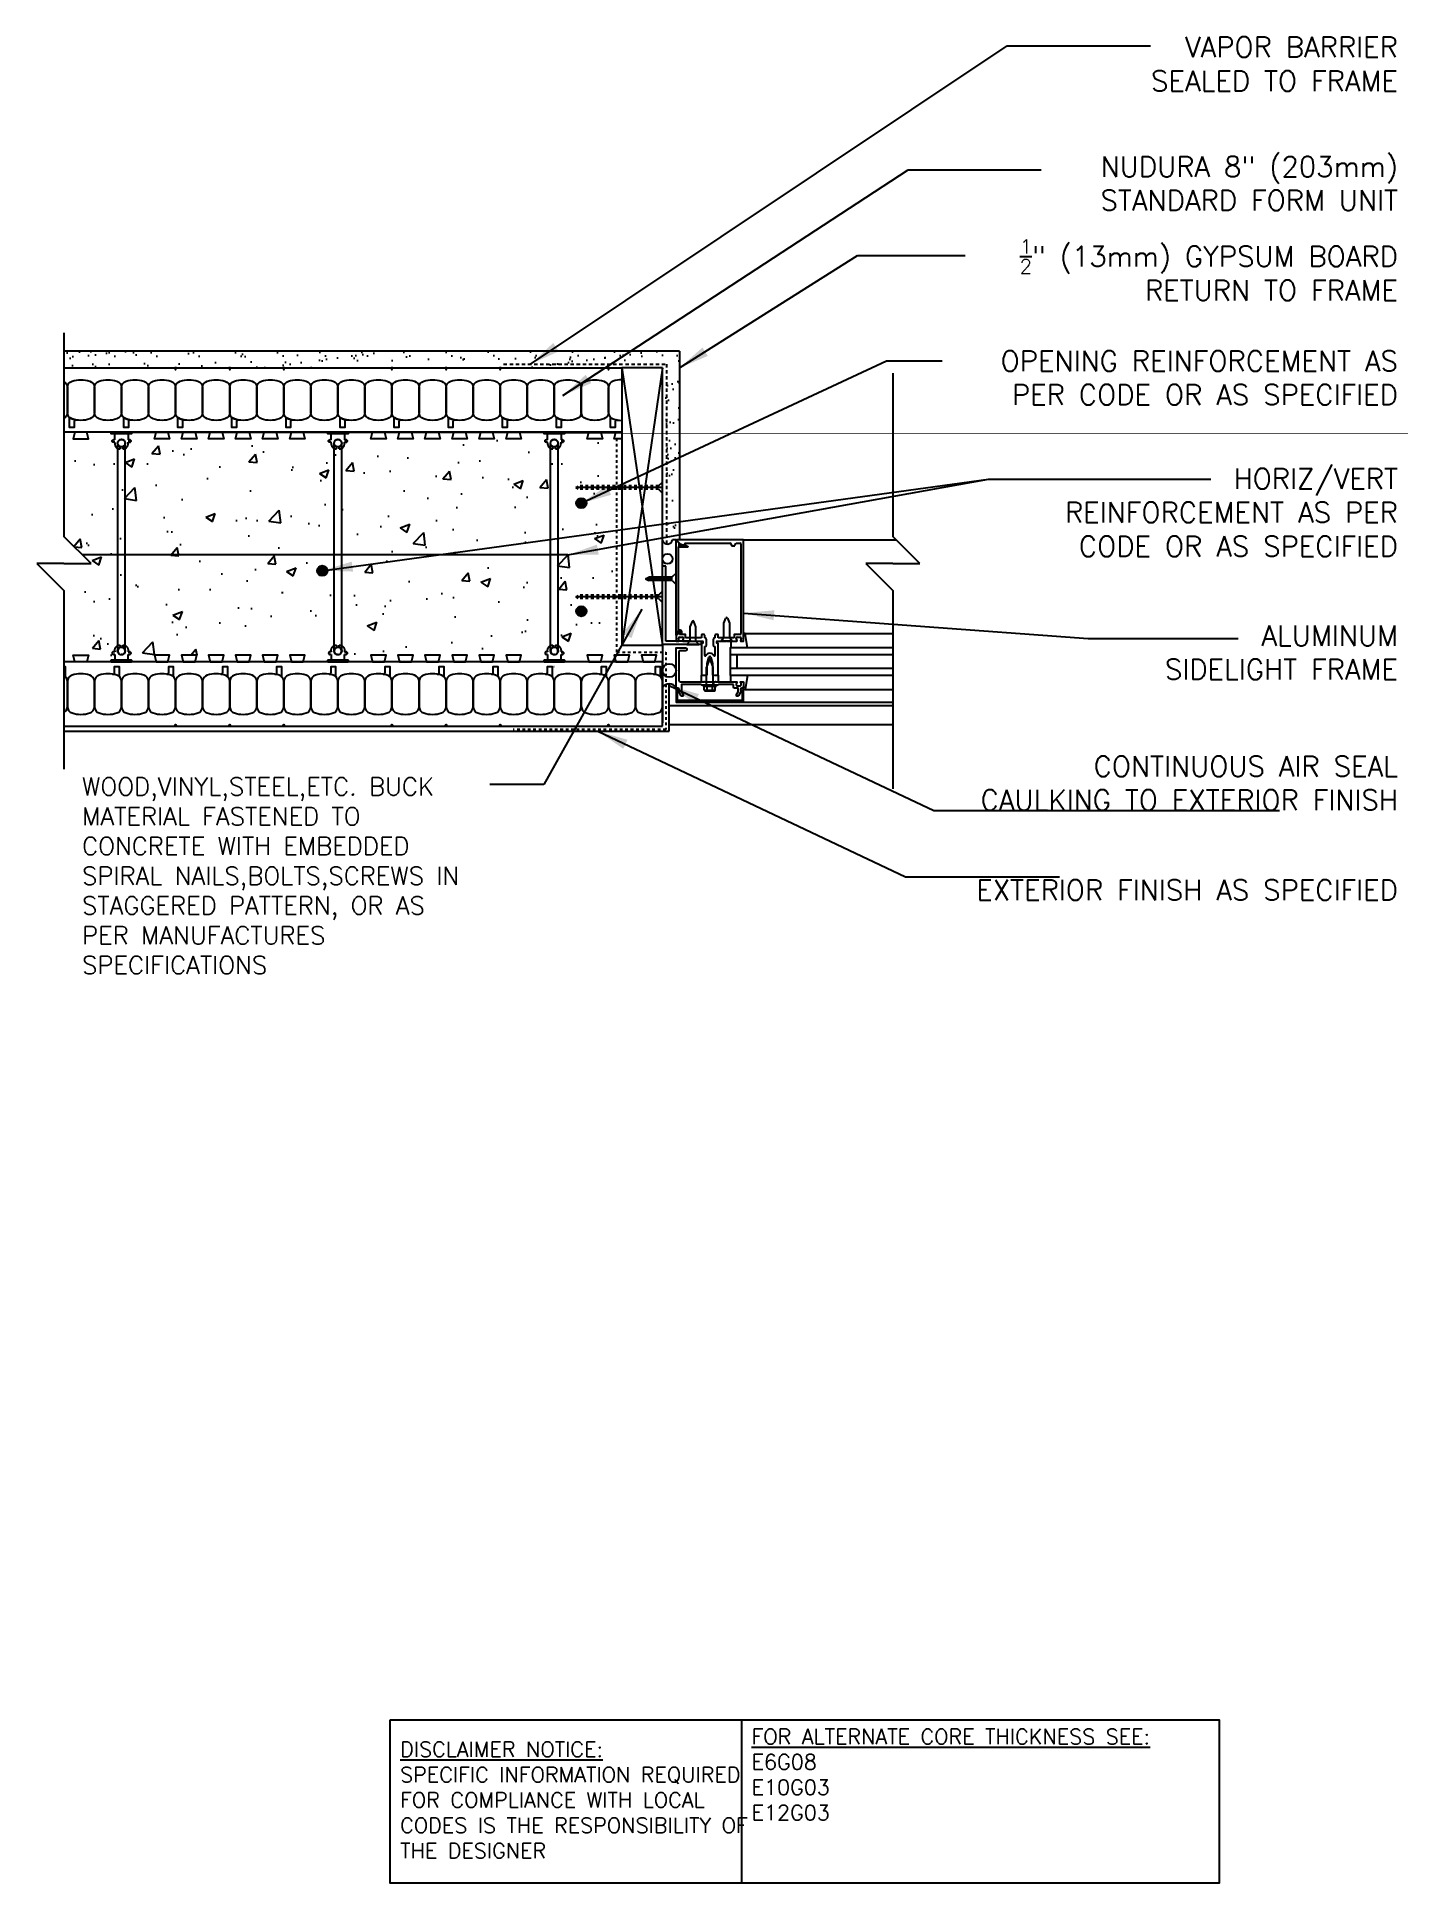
# Model space of a CAD drawing. Header units: inches. Extents: x 85.7 to 136, y 123.5 to 191.8.
import ezdxf

# ---------------------------------------------------------------- set-up
doc = ezdxf.new("R2010")
doc.units = ezdxf.units.IN
doc.header["$LTSCALE"] = 0.5
doc.header["$MEASUREMENT"] = 0
doc.linetypes.add('DASHED2', pattern=[0.375, 0.25, -0.125])
doc.linetypes.add('HIDDEN2', pattern=[0.1875, 0.125, -0.0625])
for name, color, linetype in [('HATCH', 12, 'Continuous'), ('LINE18', 9, 'Continuous'), ('line25', 2, 'Continuous'), ('LINE3', 3, 'Continuous'), ('LINE50', 5, 'Continuous'), ('LINE9', 9, 'Continuous'), ('TEXT', 4, 'Continuous')]:
    doc.layers.add(name, color=color, linetype=linetype)
doc.styles.add('DIM', font='romans.shx', dxfattribs={"width": 0.7})
doc.styles.get("Standard").update_dxf_attribs({"font": 'romans.shx', "height": 0.75})
doc.dimstyles.new('ext_12', dxfattribs={"dimscale": 12, "dimtxt": 0.09375, "dimasz": 0.09375, "dimexe": 0.09375, "dimexo": 0.0625, "dimgap": 0.0625, "dimtad": 1, "dimdec": 1, "dimzin": 3, "dimdsep": 46, "dimlunit": 4, "dimtxsty": 'DIM', "dimcen": 0.09, "dimdle": 0.09375, "dimclrt": 4, "dimadec": 0, "dimazin": 0, "dimtfac": 1, "dimtdec": 1, "dimtmove": 2, "dimatfit": 3, "dimfxl": 0, "dimfrac": 2, "dimtolj": 1, "dimtzin": 0, "dimarcsym": 0})

# ---------------------------------------------------------------- blocks, each defined once
blk = doc.blocks.new('Connector')
blk.add_point((0.271, 0))
at = {"layer": 'LINE9'}
for p, q in [((0, 0.375), (0, -0.375)), ((0.062, -0.375), (0.062, 0.375)), ((0.281, 0.25), (0.062, 0.25))]:
    blk.add_line(p, q, dxfattribs=at)
for points, weights in [([(0.007, 0.375), (0.004, 0.375), (0, 0.375)], [1, 0.972587069138, 0.950305488115]), ([(0.327, 0.343), (0.308, 0.343), (0.281, 0.317), (0.281, 0.297)], [1, 0.85355339, 0.85355339, 1]), ([(0.328, 0.343), (0.327, 0.343), (0.327, 0.343)], [1, 0.70710678, 1]), ([(0.375, 0.297), (0.375, 0.317), (0.348, 0.343), (0.329, 0.343)], [1, 0.85355339, 0.85355339, 1]), ([(0.406, 0.25), (0.546, 0.25), (0.619, 0.131)], [0.958404415409, 0.794674173519, 0.864651571113]), ([(0.619, 0.052), (0.612, 0.049), (0.604, 0.049)], [0.83615024178, 0.892081430621, 1]), ([(0, -0.375), (0.004, -0.375), (0.007, -0.375)], [0.950305488115, 0.972587069138, 1]), ([(0.281, -0.297), (0.281, -0.317), (0.308, -0.343), (0.327, -0.343)], [1, 0.85355339, 0.85355339, 1]), ([(0.327, -0.343), (0.281, -0.343), (0.281, -0.297)], [1, 0.70710678, 1]), ([(0.329, -0.343), (0.348, -0.343), (0.375, -0.317), (0.375, -0.297)], [1, 0.85355339, 0.85355339, 1]), ([(0.375, -0.297), (0.375, -0.343), (0.329, -0.343)], [1, 0.70710678, 1]), ([(0.619, -0.131), (0.546, -0.25), (0.406, -0.25)], [0.864651574428, 0.794674169686, 0.958404415195]), ([(0.604, -0.049), (0.612, -0.049), (0.619, -0.052)], [1, 0.89208144177, 0.836150253337])]:
    blk.add_rational_spline(points, weights, degree=2, dxfattribs=at)
for points, degree in [([(0, 0.375), (0.002, 0.375), (0.005, 0.375), (0.007, 0.375)], 3), ([(0.007, 0.375), (0.021, 0.375), (0.051, 0.375), (0.062, 0.375), (0.062, 0.375)], 3), ([(0.281, 0.25), (0.281, 0.297)], 1), ([(0.327, 0.343), (0.327, 0.343), (0.328, 0.343), (0.328, 0.343)], 3), ([(0.328, 0.343), (0.329, 0.343), (0.329, 0.343), (0.329, 0.343)], 3), ([(0.375, 0.25), (0.375, 0.297)], 1), ([(0.406, 0.25), (0.375, 0.25)], 1), ([(0.406, 0.25), (0.406, 0.25)], 1), ([(0.406, 0.25), (0.406, 0.25)], 1), ([(0.406, 0.25), (0.406, 0.25)], 1), ([(0.406, 0.25), (0.406, 0.25)], 1), ([(0.406, 0.25), (0.406, 0.25)], 1), ([(0.406, 0.25), (0.406, 0.25)], 1), ([(0.406, 0.25), (0.406, 0.25)], 1), ([(0.406, 0.25), (0.406, 0.25)], 1), ([(0.406, 0.25), (0.406, 0.25)], 1), ([(0.406, 0.25), (0.406, 0.25)], 1), ([(0.406, 0.25), (0.406, 0.25)], 1), ([(0.406, 0.25), (0.406, 0.25)], 1), ([(0.406, 0.25), (0.406, 0.25)], 1), ([(0.406, 0.25), (0.406, 0.25)], 1), ([(0.406, 0.25), (0.406, 0.25)], 1), ([(0.406, 0.25), (0.406, 0.25)], 1), ([(0.406, 0.25), (0.406, 0.25)], 1), ([(0.406, 0.25), (0.406, 0.25)], 1), ([(0.406, 0.25), (0.406, 0.25)], 1), ([(0.406, 0.25), (0.406, 0.25)], 1), ([(0.406, 0.25), (0.406, 0.25)], 1), ([(0.406, 0.25), (0.406, 0.25)], 1), ([(0.406, 0.25), (0.406, 0.25)], 1), ([(0.406, 0.25), (0.406, 0.25)], 1), ([(0.604, 0.049), (0.532, 0.049)], 1), ([(0.532, 0.049), (0.532, 0.049)], 1), ([(0.532, 0.049), (0.532, 0.049)], 1), ([(0.532, 0.049), (0.532, 0.049)], 1), ([(0.532, 0.049), (0.532, 0.049)], 1), ([(0.532, 0.049), (0.532, 0.049)], 1), ([(0.532, 0.049), (0.532, 0.049)], 1), ([(0.532, 0.049), (0.532, 0.049)], 1), ([(0.532, 0.049), (0.532, 0.049)], 1), ([(0.532, 0.049), (0.532, 0.049)], 1), ([(0.532, 0.049), (0.532, 0.049)], 1), ([(0.604, 0.049), (0.609, 0.049), (0.614, 0.05), (0.619, 0.052)], 3), ([(0.604, 0.049), (0.604, 0.049)], 1), ([(0.604, 0.049), (0.604, 0.049)], 1), ([(0.604, 0.049), (0.604, 0.049)], 1), ([(0.604, 0.049), (0.604, 0.049)], 1), ([(0.619, 0.131), (0.619, 0.052)], 1), ([(0.619, 0.131), (0.619, 0.131)], 1), ([(0.619, 0.131), (0.619, 0.131)], 1), ([(0.619, 0.131), (0.619, 0.131)], 1), ([(0.619, 0.131), (0.619, 0.131)], 1), ([(0.007, -0.375), (0.005, -0.375), (0.002, -0.375), (0, -0.375)], 3), ([(0.062, -0.375), (0.062, -0.375), (0.051, -0.375), (0.021, -0.375), (0.007, -0.375)], 3), ([(0.062, -0.25), (0.281, -0.25)], 1), ([(0.281, -0.297), (0.281, -0.25)], 1), ([(0.281, -0.25), (0.281, -0.297)], 1), ([(0.328, -0.343), (0.328, -0.343), (0.327, -0.343), (0.327, -0.343)], 3), ([(0.329, -0.343), (0.329, -0.343), (0.329, -0.343), (0.328, -0.343)], 3), ([(0.375, -0.25), (0.375, -0.297)], 1), ([(0.375, -0.297), (0.375, -0.25)], 1), ([(0.406, -0.25), (0.375, -0.25)], 1), ([(0.406, -0.25), (0.406, -0.25)], 1), ([(0.406, -0.25), (0.406, -0.25)], 1), ([(0.406, -0.25), (0.406, -0.25)], 1), ([(0.406, -0.25), (0.406, -0.25)], 1), ([(0.406, -0.25), (0.406, -0.25)], 1), ([(0.406, -0.25), (0.406, -0.25)], 1), ([(0.406, -0.25), (0.406, -0.25)], 1), ([(0.406, -0.25), (0.406, -0.25)], 1), ([(0.406, -0.25), (0.406, -0.25)], 1), ([(0.406, -0.25), (0.406, -0.25)], 1), ([(0.406, -0.25), (0.406, -0.25)], 1), ([(0.532, -0.049), (0.604, -0.049)], 1), ([(0.604, -0.049), (0.58, -0.049), (0.556, -0.049), (0.532, -0.049)], 3), ([(0.532, -0.049), (0.532, -0.049)], 1), ([(0.532, -0.049), (0.532, -0.049)], 1), ([(0.532, -0.049), (0.532, -0.049)], 1), ([(0.532, -0.049), (0.532, -0.049)], 1), ([(0.619, -0.052), (0.614, -0.05), (0.609, -0.049), (0.604, -0.049)], 3), ([(0.604, -0.049), (0.604, -0.049)], 1), ([(0.604, -0.049), (0.604, -0.049)], 1), ([(0.604, -0.049), (0.604, -0.049)], 1), ([(0.604, -0.049), (0.604, -0.049)], 1), ([(0.604, -0.049), (0.604, -0.049)], 1), ([(0.604, -0.049), (0.604, -0.049)], 1), ([(0.604, -0.049), (0.604, -0.049)], 1), ([(0.604, -0.049), (0.604, -0.049)], 1), ([(0.619, -0.052), (0.619, -0.131)], 1), ([(0.619, -0.131), (0.619, -0.131)], 1), ([(0.619, -0.131), (0.619, -0.131)], 1), ([(0.619, -0.131), (0.619, -0.131)], 1), ([(0.619, -0.131), (0.619, -0.131)], 1)]:
    blk.add_open_spline(points, degree=degree, dxfattribs=at)
for points, weights, knots in [([(0.062, 0.375), (0.062, 0.375), (0.046, 0.375), (0.03, 0.375), (0.007, 0.375)], [0.868718858569, 0.861102746415, 1, 0.861102734288, 0.868718859898], [0, 0, 0, 0.5, 0.5, 1, 1, 1]), ([(0.532, 0.049), (0.472, 0.203), (0.333, 0.113), (0.157, 0), (0.333, -0.113), (0.472, -0.203), (0.532, -0.049)], [0.899508922286, 0.599718215298, 1, 0.54226024, 1, 0.599718224335, 0.899508908749], [0, 0, 0, 0.318112, 0.318112, 0.681888, 0.681888, 1, 1, 1]), ([(0.007, -0.375), (0.03, -0.375), (0.046, -0.375), (0.062, -0.375), (0.062, -0.375)], [0.868718859319, 0.861102739573, 1, 0.861102742958, 0.868718858948], [0, 0, 0, 0.5, 0.5, 1, 1, 1])]:
    blk.add_rational_spline(points, weights, degree=2, knots=knots, dxfattribs=at)

msp = doc.modelspace()

# ---------------------------------------------------------------- hatches: boundary and pattern name
at = {"layer": 'HATCH'}
h = msp.add_hatch(dxfattribs=at)
h.set_pattern_fill('AR-SAND', color=256, scale=0.5, style=0)
h.set_pattern_definition([(37.5, (-2889.89175, -380.3032), (-0.03149668, 0.96341188), [0, -0.76, 0, -0.85, 0, -0.8125]), (7.5, (-2889.8918, -380.3032), (0.88488835, 1.41107303), [0, -0.41, 0, -0.685, 0, -0.2625]), (327.5, (-2890.50675, -380.3032), (1.55707093, 0.00282953), [0, -0.25, 0, -0.9, 0, -1.175]), (317.5, (-2890.5068, -380.3032), (1.5030633, 0.4388378), [0, -0.125, 0, -0.59, 0, -0.675])])
h.paths.add_polyline_path([(86.675, 180.153), (86.675, 179.528), (107.3, 179.528), (108.8, 179.528), (108.8, 175.152, 0.777457), (109.175, 175.171), (109.3, 175.171), (109.331, 175.171), (109.425, 175.171), (109.425, 180.153)])
h = msp.add_hatch(dxfattribs=at)
h.set_pattern_fill('AR-SAND', color=256, scale=0.5, style=0)
h.paths.add_polyline_path([(109.425, 178.205), (108.946, 178.205), (108.946, 173.02, 0.416394), (109.175, 173.171), (109.3, 173.171), (109.3, 173.171), (109.3, 173.152, -0.668179), (109.309, 173.156), (109.4, 173.064), (109.4, 172.964), (109.612, 172.964), (109.458, 173.02), (109.324, 173.154, -0.668179), (109.331, 173.171), (109.425, 173.171)])
h = msp.add_hatch(dxfattribs=at)
h.set_pattern_fill('AR-CONC', color=256, scale=0.5, style=0)
h.set_pattern_definition([(50, (1.407, 24.997), (3.5863, -0.31376), [0.375, -4.125]), (355, (1.407, 24.997), (-0.69376, 3.76096), [0.3, -3.3]), (100.4514, (1.706, 24.971), (2.89255, 3.4472), [0.3187, -3.50571]), (46.1842, (1.407, 25.997), (5.3362, -0.8276), [0.5625, -6.1875]), (96.6356, (1.852, 25.928), (4.67331, 4.87059), [0.47805, -5.25856]), (351.1842, (1.407, 25.997), (4.67331, 4.8706), [0.45, -4.95]), (21, (1.907, 25.747), (2.984535, -2.013094), [0.375, -4.125]), (326, (1.907, 25.747), (1.21658, 3.62575), [0.3, -3.3]), (71.4514, (2.1558, 25.5793), (4.20111, 1.61265), [0.3187, -3.50571]), (37.5, (1.4071, 24.997), (0.060799, 1.664469), [0, -3.26, 0, -3.35, 0, -3.3125]), (7.5, (1.407, 24.997), (1.315348, 1.972059), [0, -1.91, 0, -3.185, 0, -1.2625]), (327.5, (0.2921, 24.997), (2.669112, -0.112774), [0, -1.25, 0, -3.9, 0, -5.175]), (317.5, (-0.208, 24.997), (2.91593, 0.500525), [0, -1.625, 0, -2.59, 0, -3.675])])
h.paths.add_polyline_path([(87.019, 172.95), (87.675, 172.293), (87.019, 172.293), (87.019, 168.903), (107.019, 168.903), (107.019, 176.903), (87.019, 176.903)])
at = {"layer": 'LINE3'}
for points in [[(105.988, 174.528, 1), (105.613, 174.528, 1)], [(96.411, 172.028, 1), (96.036, 172.028, 1)], [(105.988, 170.528, 1), (105.613, 170.528, 1)]]:
    msp.add_hatch(color=256, dxfattribs=at).paths.add_polyline_path(points)

# ---------------------------------------------------------------- linework, layer by layer
at = {"layer": 'HATCH'}
for p, q in [((107.3, 179.528), (108.8, 169.278)), ((108.8, 179.528), (107.3, 169.278)), ((108.8, 175.104), (105.594, 175.104)), ((111.8, 173.171), (117.437, 173.171)), ((109.175, 171.731), (108.175, 171.731)), ((108.8, 171.063), (105.594, 171.063)), ((111.861, 169.711), (111.801, 169.711)), ((111.843, 169.711), (117.315, 169.711)), ((111.937, 169.171), (111.861, 169.711)), ((117.315, 168.921), (111.3, 168.921)), ((111.55, 168.921), (111.55, 168.421)), ((111.3, 168.421), (117.315, 168.421)), ((111.937, 168.171), (111.861, 167.631)), ((111.801, 167.631), (111.801, 167.747)), ((111.861, 167.631), (111.801, 167.631)), ((111.843, 167.631), (117.315, 167.631)), ((109.05, 167.045), (117.315, 167.045)), ((111.8, 167.171), (117.315, 167.171)), ((109.05, 166.34), (117.315, 166.34))]:
    msp.add_line(p, q, dxfattribs=at)
at = {"layer": 'HATCH', "color": 4, "linetype": 'DASHED2', "ltscale": 0.5}
for p, q in [((107.117, 169.018), (107.117, 176.903)), ((107.117, 169.018), (108.923, 169.018)), ((108.923, 169.018), (108.923, 166.153)), ((108.923, 166.153), (103.278, 166.153))]:
    msp.add_line(p, q, dxfattribs=at)
at = {"layer": 'HATCH', "color": 6, "linetype": 'DASHED2'}
msp.add_lwpolyline([(102.927, 179.672), (108.946, 179.672), (108.946, 173.02)], dxfattribs=at)
at = {"layer": 'LINE18', "linetype": 'HIDDEN2'}
for p, q in [((105.594, 175.104), (105.713, 175.166)), ((105.594, 175.104), (105.713, 175.041)), ((108.657, 175.166), (105.713, 175.166)), ((108.657, 175.041), (105.713, 175.041)), ((105.594, 171.063), (105.713, 171.126)), ((105.594, 171.063), (105.713, 171.001)), ((108.657, 171.126), (105.713, 171.126)), ((108.657, 171.001), (105.713, 171.001))]:
    msp.add_line(p, q, dxfattribs=at)
at = {"layer": 'LINE18'}
for p, q in [((108.657, 175.166), (108.8, 175.31)), ((108.657, 175.041), (108.8, 174.898)), ((108.657, 171.126), (108.8, 171.27)), ((108.657, 171.001), (108.8, 170.857))]:
    msp.add_line(p, q, dxfattribs=at)
at = {"layer": 'line25'}
for p, q in [((108.8, 179.528), (107.3, 179.528)), ((107.3, 179.528), (107.3, 169.278)), ((108.8, 169.278), (108.8, 179.528)), ((107.3, 177.153), (86.675, 177.153)), ((107.3, 169.278), (108.8, 169.278)), ((108.8, 169.278), (108.8, 166.403)), ((108.8, 168.653), (86.675, 168.653)), ((104.78, 168.484), (104.8, 168.484))]:
    msp.add_line(p, q, dxfattribs=at)
for points in [[(87.081, 177.153), (87.019, 176.903), (87.581, 176.903), (87.519, 177.153)], [(90.519, 177.153), (90.581, 176.903), (90.019, 176.903), (90.081, 177.153)], [(91.519, 177.153), (91.581, 176.903), (91.019, 176.903), (91.081, 177.153)], [(92.519, 177.153), (92.581, 176.903), (92.019, 176.903), (92.081, 177.153)], [(93.519, 177.153), (93.581, 176.903), (93.019, 176.903), (93.081, 177.153)], [(94.519, 177.153), (94.581, 176.903), (94.019, 176.903), (94.081, 177.153)], [(95.519, 177.153), (95.581, 176.903), (95.019, 176.903), (95.081, 177.153)], [(98.519, 177.153), (98.581, 176.903), (98.019, 176.903), (98.081, 177.153)], [(99.519, 177.153), (99.581, 176.903), (99.019, 176.903), (99.081, 177.153)], [(100.519, 177.153), (100.581, 176.903), (100.019, 176.903), (100.081, 177.153)], [(101.519, 177.153), (101.581, 176.903), (101.019, 176.903), (101.081, 177.153)], [(102.519, 177.153), (102.581, 176.903), (102.019, 176.903), (102.081, 177.153)], [(103.519, 177.153), (103.581, 176.903), (103.019, 176.903), (103.081, 177.153)], [(106.519, 177.153), (106.581, 176.903), (106.019, 176.903), (106.081, 177.153)], [(87.081, 168.653), (87.019, 168.903), (87.581, 168.903), (87.519, 168.653)], [(90.519, 168.653), (90.581, 168.903), (90.019, 168.903), (90.081, 168.653)], [(91.519, 168.653), (91.581, 168.903), (91.019, 168.903), (91.081, 168.653)], [(92.519, 168.653), (92.581, 168.903), (92.019, 168.903), (92.081, 168.653)], [(93.519, 168.653), (93.581, 168.903), (93.019, 168.903), (93.081, 168.653)], [(94.519, 168.653), (94.581, 168.903), (94.019, 168.903), (94.081, 168.653)], [(95.519, 168.653), (95.581, 168.903), (95.019, 168.903), (95.081, 168.653)], [(98.519, 168.653), (98.581, 168.903), (98.019, 168.903), (98.081, 168.653)], [(99.519, 168.653), (99.581, 168.903), (99.019, 168.903), (99.081, 168.653)], [(100.519, 168.653), (100.581, 168.903), (100.019, 168.903), (100.081, 168.653)], [(101.519, 168.653), (101.581, 168.903), (101.019, 168.903), (101.081, 168.653)], [(102.519, 168.653), (102.581, 168.903), (102.019, 168.903), (102.081, 168.653)], [(103.519, 168.653), (103.581, 168.903), (103.019, 168.903), (103.081, 168.653)], [(106.519, 168.653), (106.581, 168.903), (106.019, 168.903), (106.081, 168.653)], [(107.519, 168.653), (107.581, 168.903), (107.019, 168.903), (107.081, 168.653)], [(108.519, 168.653), (108.581, 168.903), (108.019, 168.903), (108.081, 168.653)]]:
    msp.add_lwpolyline(points, close=True, dxfattribs=at)
msp.add_lwpolyline([(107.3, 176.903), (107.019, 176.903), (107.081, 177.153), (107.3, 177.153)], dxfattribs=at)
at = {"layer": 'LINE3'}
msp.add_line((105.3, 172.611), (87.358, 172.611), dxfattribs=at)
for centre in [(105.8, 174.528), (96.223, 172.028), (105.8, 170.528)]:
    msp.add_circle(centre, 0.188, dxfattribs=at)
at = {"layer": 'LINE50'}
for p, q in [((86.675, 179.528), (107.3, 179.528)), ((108.8, 166.278), (108.8, 168.653)), ((86.675, 166.278), (108.8, 166.278))]:
    msp.add_line(p, q, dxfattribs=at)
at = {"layer": 'LINE9'}
for p, q in [((86.675, 180.829), (86.675, 173.293)), ((109.425, 180.153), (86.675, 180.153)), ((109.425, 180.153), (109.425, 173.171)), ((117.315, 179.339), (117.315, 173.293)), ((106.8, 177.88), (106.8, 178.801)), ((88.66, 172.525), (88.66, 176.747)), ((88.941, 172.403), (88.941, 176.747)), ((96.66, 169.059), (96.66, 176.747)), ((96.941, 169.059), (96.941, 176.747)), ((104.66, 169.059), (104.66, 176.747)), ((104.941, 169.059), (104.941, 176.747)), ((87.675, 172.293), (86.675, 173.293)), ((108.8, 169.296), (108.8, 173.171)), ((109.3, 173.171), (109.175, 173.171)), ((109.3, 169.651), (109.3, 173.171)), ((109.3, 173.171), (109.319, 173.171)), ((109.3, 173.171), (109.319, 173.171)), ((109.324, 173.154), (109.458, 173.02)), ((111.8, 173.171), (109.331, 173.171)), ((109.458, 173.02), (109.612, 172.964)), ((109.612, 172.964), (109.612, 173.016)), ((109.642, 173.046), (111.295, 173.046)), ((111.355, 172.986), (111.355, 172.951)), ((111.355, 172.951), (111.48, 172.951)), ((111.48, 172.951), (111.48, 172.986)), ((111.54, 173.046), (111.67, 173.046)), ((111.7, 173.016), (111.7, 169.701)), ((111.8, 169.441), (111.8, 173.171)), ((118.315, 172.293), (117.315, 173.293)), ((85.675, 172.293), (86.675, 171.293)), ((86.675, 172.293), (85.675, 172.293)), ((86.675, 172.293), (87.675, 172.293)), ((88.66, 169.059), (88.66, 172.525)), ((88.941, 169.059), (88.941, 172.611)), ((108.925, 172.193), (108.8, 172.193)), ((108.925, 169.421), (108.925, 172.193)), ((117.315, 172.293), (116.315, 172.293)), ((116.315, 172.293), (117.315, 171.293)), ((117.315, 172.293), (118.315, 172.293)), ((108.175, 171.731), (108.294, 171.793)), ((108.175, 171.731), (108.294, 171.668)), ((109.175, 171.793), (108.294, 171.793)), ((109.175, 171.668), (108.294, 171.668)), ((109.175, 171.812), (109.3, 171.937)), ((109.175, 171.65), (109.3, 171.525)), ((86.675, 171.293), (86.675, 164.684)), ((117.315, 171.293), (117.315, 163.958)), ((111.067, 170.084), (111.148, 170.278)), ((111.067, 169.553), (111.067, 170.084)), ((111.203, 170.278), (111.283, 170.084)), ((111.283, 170.084), (111.283, 169.553)), ((109.863, 169.421), (108.925, 169.421)), ((109.3, 169.651), (109.3, 169.441)), ((109.37, 169.671), (109.32, 169.671)), ((109.32, 169.421), (109.402, 169.421)), ((109.37, 169.752), (109.37, 169.671)), ((109.386, 169.511), (109.386, 169.521)), ((109.43, 169.671), (109.43, 169.752)), ((109.635, 169.671), (109.43, 169.671)), ((109.436, 169.571), (109.524, 169.571)), ((109.558, 169.421), (109.94, 169.421)), ((109.574, 169.521), (109.574, 169.511)), ((109.655, 169.546), (109.655, 169.651)), ((110.237, 169.546), (109.655, 169.546)), ((109.94, 169.421), (110.287, 169.421)), ((110.237, 169.641), (110.237, 169.546)), ((110.237, 169.296), (110.237, 169.421)), ((110.332, 169.671), (110.267, 169.671)), ((110.297, 169.411), (110.297, 169.355)), ((110.362, 169.546), (110.362, 169.641)), ((110.422, 169.28), (110.422, 169.486)), ((110.678, 169.486), (110.678, 169.28)), ((110.738, 169.641), (110.738, 169.546)), ((110.833, 169.671), (110.768, 169.671)), ((110.803, 169.355), (110.803, 169.411)), ((110.813, 169.421), (111.16, 169.421)), ((110.863, 169.546), (110.863, 169.641)), ((111.445, 169.546), (110.863, 169.546)), ((110.956, 169.421), (111.067, 169.553)), ((111.394, 169.421), (110.956, 169.421)), ((111.16, 169.421), (111.175, 169.436)), ((111.175, 169.436), (111.19, 169.421)), ((111.19, 169.421), (111.542, 169.421)), ((111.283, 169.553), (111.394, 169.421)), ((111.321, 169.421), (111.321, 169.171)), ((111.445, 169.651), (111.445, 169.546)), ((111.67, 169.671), (111.465, 169.671)), ((111.526, 169.511), (111.526, 169.521)), ((111.576, 169.571), (111.664, 169.571)), ((111.698, 169.421), (111.78, 169.421)), ((111.714, 169.521), (111.714, 169.511)), ((111.801, 169.711), (111.801, 169.595)), ((110.237, 169.296), (108.8, 169.296)), ((110.237, 169.335), (110.237, 168.171)), ((110.287, 169.345), (110.247, 169.345)), ((110.362, 168.893), (110.362, 169.22)), ((110.55, 168.796), (110.425, 168.461)), ((110.45, 168.601), (110.509, 168.819)), ((110.676, 168.461), (110.55, 168.796)), ((110.592, 168.819), (110.65, 168.601)), ((110.738, 169.22), (110.738, 168.893)), ((110.853, 169.345), (110.813, 169.345)), ((110.863, 168.171), (110.863, 169.335)), ((110.237, 168.171), (110.277, 168.171)), ((110.237, 168.171), (110.3, 168.171)), ((110.237, 167.921), (110.237, 168.171)), ((110.277, 168.171), (110.292, 168.156)), ((110.292, 168.156), (110.307, 168.171)), ((110.307, 168.171), (110.38, 168.171)), ((110.38, 168.171), (110.395, 168.156)), ((110.395, 168.156), (110.41, 168.171)), ((110.41, 168.171), (110.45, 168.171)), ((110.425, 167.796), (110.425, 168.461)), ((110.45, 168.171), (110.45, 168.601)), ((110.65, 168.601), (110.65, 168.171)), ((110.65, 168.171), (110.69, 168.171)), ((110.676, 167.796), (110.676, 168.461)), ((110.69, 168.171), (110.705, 168.156)), ((110.705, 168.156), (110.72, 168.171)), ((110.72, 168.171), (110.793, 168.171)), ((110.793, 168.171), (110.808, 168.156)), ((110.801, 168.171), (110.863, 168.171)), ((110.808, 168.156), (110.823, 168.171)), ((110.823, 168.171), (110.863, 168.171)), ((110.863, 168.171), (110.863, 167.921)), ((111.321, 167.921), (111.321, 168.171)), ((109.05, 166.09), (109.05, 167.84)), ((110.237, 167.921), (110.3, 167.921)), ((110.3, 167.796), (110.8, 167.796)), ((110.3, 167.756), (110.3, 167.796)), ((110.3, 167.756), (110.8, 167.756)), ((110.347, 167.616), (110.347, 167.756)), ((110.364, 167.613), (110.737, 167.613)), ((110.364, 167.594), (110.364, 167.613)), ((110.398, 167.582), (110.703, 167.582)), ((110.417, 167.921), (110.417, 167.796)), ((110.449, 167.616), (110.449, 167.756)), ((110.652, 167.616), (110.652, 167.756)), ((110.683, 167.921), (110.683, 167.796)), ((110.737, 167.594), (110.737, 167.613)), ((110.753, 167.616), (110.753, 167.756)), ((110.8, 167.756), (110.8, 167.796)), ((110.801, 167.921), (110.863, 167.921)), ((86.675, 166.09), (109.05, 166.09))]:
    msp.add_line(p, q, dxfattribs=at)
for points in [[(86.675, 179.017, -0.267949), (86.8, 178.801), (86.8, 177.88, -0.267949), (86.675, 177.663)], [(86.675, 168.484), (86.717, 168.484), (86.717, 168.138, 0.189002), (86.734, 168.096, 0.075141), (86.675, 168.142, 0.075141)], [(86.675, 166.788, 0.267949), (86.8, 167.005), (86.8, 167.926, 0.267949), (86.675, 168.142)]]:
    msp.add_lwpolyline(points, format="xyb", dxfattribs=at)
for points in [[(87.627, 177.642, -0.157671), (86.973, 177.642, -0.325305), (86.8, 177.88), (86.8, 178.801, -0.325305), (86.973, 179.039, -0.157671), (87.627, 179.039, -0.325305), (87.8, 178.801), (87.8, 177.88, -0.325305)], [(88.627, 177.642, -0.157671), (87.973, 177.642, -0.325305), (87.8, 177.88), (87.8, 178.801, -0.325305), (87.973, 179.039, -0.157671), (88.627, 179.039, -0.325305), (88.8, 178.801), (88.8, 177.88, -0.325305)], [(89.627, 177.642, -0.157671), (88.973, 177.642, -0.325305), (88.8, 177.88), (88.8, 178.801, -0.325305), (88.973, 179.039, -0.157671), (89.627, 179.039, -0.325305), (89.8, 178.801), (89.8, 177.88, -0.325305)], [(90.627, 177.642, -0.157671), (89.973, 177.642, -0.325305), (89.8, 177.88), (89.8, 178.801, -0.325305), (89.973, 179.039, -0.157671), (90.627, 179.039, -0.325305), (90.8, 178.801), (90.8, 177.88, -0.325305)], [(91.627, 177.642, -0.157671), (90.973, 177.642, -0.325305), (90.8, 177.88), (90.8, 178.801, -0.325305), (90.973, 179.039, -0.157671), (91.627, 179.039, -0.325305), (91.8, 178.801), (91.8, 177.88, -0.325305)], [(92.627, 177.642, -0.157671), (91.973, 177.642, -0.325305), (91.8, 177.88), (91.8, 178.801, -0.325305), (91.973, 179.039, -0.157671), (92.627, 179.039, -0.325305), (92.8, 178.801), (92.8, 177.88, -0.325305)], [(93.627, 177.642, -0.157671), (92.973, 177.642, -0.325305), (92.8, 177.88), (92.8, 178.801, -0.325305), (92.973, 179.039, -0.157671), (93.627, 179.039, -0.325305), (93.8, 178.801), (93.8, 177.88, -0.325305)], [(94.627, 177.642, -0.157671), (93.973, 177.642, -0.325305), (93.8, 177.88), (93.8, 178.801, -0.325305), (93.973, 179.039, -0.157671), (94.627, 179.039, -0.325305), (94.8, 178.801), (94.8, 177.88, -0.325305)], [(95.627, 177.642, -0.157671), (94.973, 177.642, -0.325305), (94.8, 177.88), (94.8, 178.801, -0.325305), (94.973, 179.039, -0.157671), (95.627, 179.039, -0.325305), (95.8, 178.801), (95.8, 177.88, -0.325305)], [(96.627, 177.642, -0.157671), (95.973, 177.642, -0.325305), (95.8, 177.88), (95.8, 178.801, -0.325305), (95.973, 179.039, -0.157671), (96.627, 179.039, -0.325305), (96.8, 178.801), (96.8, 177.88, -0.325305)], [(97.627, 177.642, -0.157671), (96.973, 177.642, -0.325305), (96.8, 177.88), (96.8, 178.801, -0.325305), (96.973, 179.039, -0.157671), (97.627, 179.039, -0.325305), (97.8, 178.801), (97.8, 177.88, -0.325305)], [(98.627, 177.642, -0.157671), (97.973, 177.642, -0.325305), (97.8, 177.88), (97.8, 178.801, -0.325305), (97.973, 179.039, -0.157671), (98.627, 179.039, -0.325305), (98.8, 178.801), (98.8, 177.88, -0.325305)], [(99.627, 177.642, -0.157671), (98.973, 177.642, -0.325305), (98.8, 177.88), (98.8, 178.801, -0.325305), (98.973, 179.039, -0.157671), (99.627, 179.039, -0.325305), (99.8, 178.801), (99.8, 177.88, -0.325305)], [(100.627, 177.642, -0.157671), (99.973, 177.642, -0.325305), (99.8, 177.88), (99.8, 178.801, -0.325305), (99.973, 179.039, -0.157671), (100.627, 179.039, -0.325305), (100.8, 178.801), (100.8, 177.88, -0.325305)], [(101.627, 177.642, -0.157671), (100.973, 177.642, -0.325305), (100.8, 177.88), (100.8, 178.801, -0.325305), (100.973, 179.039, -0.157671), (101.627, 179.039, -0.325305), (101.8, 178.801), (101.8, 177.88, -0.325305)], [(102.627, 177.642, -0.157671), (101.973, 177.642, -0.325305), (101.8, 177.88), (101.8, 178.801, -0.325305), (101.973, 179.039, -0.157671), (102.627, 179.039, -0.325305), (102.8, 178.801), (102.8, 177.88, -0.325305)], [(103.627, 177.642, -0.157671), (102.973, 177.642, -0.325305), (102.8, 177.88), (102.8, 178.801, -0.325305), (102.973, 179.039, -0.157671), (103.627, 179.039, -0.325305), (103.8, 178.801), (103.8, 177.88, -0.325305)], [(104.627, 177.642, -0.157671), (103.973, 177.642, -0.325305), (103.8, 177.88), (103.8, 178.801, -0.325305), (103.973, 179.039, -0.157671), (104.627, 179.039, -0.325305), (104.8, 178.801), (104.8, 177.88, -0.325305)], [(105.627, 177.642, -0.157671), (104.973, 177.642, -0.325305), (104.8, 177.88), (104.8, 178.801, -0.325305), (104.973, 179.039, -0.157671), (105.627, 179.039, -0.325305), (105.8, 178.801), (105.8, 177.88, -0.325305)], [(106.627, 177.642, -0.157671), (105.973, 177.642, -0.325305), (105.8, 177.88), (105.8, 178.801, -0.325305), (105.973, 179.039, -0.157671), (106.627, 179.039, -0.325305), (106.8, 178.801), (106.8, 177.88, -0.325305)], [(86.973, 177.642, 0.037267), (87.127, 177.605, 0.463036), (87.054, 177.543), (87.054, 177.321), (86.884, 177.321), (86.884, 177.667, 0.189002), (86.867, 177.71, 0.128407)], [(88.973, 177.642, 0.037267), (89.127, 177.605, 0.463036), (89.054, 177.543), (89.054, 177.321), (88.884, 177.321), (88.884, 177.667, 0.189002), (88.867, 177.71, 0.128407)], [(90.973, 177.642, 0.037267), (91.127, 177.605, 0.463036), (91.054, 177.543), (91.054, 177.321), (90.884, 177.321), (90.884, 177.667, 0.189002), (90.867, 177.71, 0.128407)], [(92.973, 177.642, 0.037267), (93.127, 177.605, 0.463036), (93.054, 177.543), (93.054, 177.321), (92.884, 177.321), (92.884, 177.667, 0.189002), (92.867, 177.71, 0.128407)], [(94.973, 177.642, 0.037267), (95.127, 177.605, 0.463036), (95.054, 177.543), (95.054, 177.321), (94.884, 177.321), (94.884, 177.667, 0.189002), (94.867, 177.71, 0.128407)], [(96.973, 177.642, 0.037267), (97.127, 177.605, 0.463036), (97.054, 177.543), (97.054, 177.321), (96.884, 177.321), (96.884, 177.667, 0.189002), (96.867, 177.71, 0.128407)], [(98.973, 177.642, 0.037267), (99.127, 177.605, 0.463036), (99.054, 177.543), (99.054, 177.321), (98.884, 177.321), (98.884, 177.667, 0.189002), (98.867, 177.71, 0.128407)], [(100.973, 177.642, 0.037267), (101.127, 177.605, 0.463036), (101.054, 177.543), (101.054, 177.321), (100.884, 177.321), (100.884, 177.667, 0.189002), (100.867, 177.71, 0.128407)], [(102.973, 177.642, 0.037267), (103.127, 177.605, 0.463036), (103.054, 177.543), (103.054, 177.321), (102.884, 177.321), (102.884, 177.667, 0.189002), (102.867, 177.71, 0.128407)], [(104.973, 177.642, 0.037267), (105.127, 177.605, 0.463036), (105.054, 177.543), (105.054, 177.321), (104.884, 177.321), (104.884, 177.667, 0.189002), (104.867, 177.71, 0.128407)], [(106.973, 177.642, 0.037267), (107.127, 177.605, 0.463036), (107.054, 177.543), (107.054, 177.321), (106.884, 177.321), (106.884, 177.667, 0.189002), (106.867, 177.71, 0.128407)], [(109.36, 169.697, -0.414214), (109.34, 169.677), (109.3, 169.677), (109.3, 173.152, -0.668179), (109.309, 173.156), (109.4, 173.064), (109.4, 172.964), (109.612, 172.964), (109.612, 172.996), (109.727, 172.93, -0.767327), (109.719, 172.902), (109.38, 172.902), (109.38, 169.847), (109.44, 169.847, -0.414214), (109.5, 169.787), (109.5, 169.707, -1), (109.44, 169.707), (109.44, 169.782), (109.36, 169.782)], [(109.817, 169.428), (109.706, 169.296), (110.144, 169.296), (110.033, 169.428), (110.033, 169.959), (109.953, 170.153, 0.668179), (109.898, 170.153), (109.817, 169.959)], [(111.426, 167.821), (110.875, 167.821), (110.85, 167.796), (110.565, 167.796), (110.55, 167.811), (110.535, 167.796), (110.25, 167.796), (110.225, 167.821), (109.5, 167.821), (109.5, 167.55), (109.561, 167.445, -1), (109.492, 167.405), (109.386, 167.588, 0.84909), (109.37, 167.685), (109.33, 167.685, -0.414214), (109.3, 167.715), (109.3, 169.171), (109.67, 169.171, -0.414214), (109.7, 169.141), (109.7, 169.101, -0.414214), (109.67, 169.071), (109.46, 169.071, 0.414214), (109.4, 169.011), (109.4, 167.981, 0.414214), (109.46, 167.921), (110.325, 167.921), (110.34, 167.936), (110.355, 167.921), (110.745, 167.921), (110.76, 167.936), (110.775, 167.921), (111.542, 167.921, -0.669376), (111.553, 167.895, 0.199773), (111.526, 167.832), (111.526, 167.821, 0.414214), (111.576, 167.771), (111.664, 167.771, 0.414214), (111.714, 167.821), (111.714, 167.832, 0.199773), (111.688, 167.895, -0.669376), (111.698, 167.921), (111.78, 167.921, -0.414214), (111.8, 167.901), (111.8, 167.715, -0.414214), (111.77, 167.685), (111.73, 167.685, 0.84909), (111.714, 167.588), (111.609, 167.405, -1), (111.54, 167.445), (111.6, 167.55), (111.6, 167.685), (111.486, 167.685, -0.414214), (111.426, 167.745)], [(87.627, 168.164, 0.157671), (86.973, 168.164, 0.325305), (86.8, 167.926), (86.8, 167.005, 0.325305), (86.973, 166.767, 0.157671), (87.627, 166.767, 0.325305), (87.8, 167.005), (87.8, 167.926, 0.325305)], [(88.627, 168.164, 0.157671), (87.973, 168.164, 0.325305), (87.8, 167.926), (87.8, 167.005, 0.325305), (87.973, 166.767, 0.157671), (88.627, 166.767, 0.325305), (88.8, 167.005), (88.8, 167.926, 0.325305)], [(88.627, 168.164, 0.037267), (88.474, 168.201, 0.463036), (88.546, 168.263), (88.546, 168.484), (88.717, 168.484), (88.717, 168.138, 0.189002), (88.734, 168.096, 0.128407)], [(89.627, 168.164, 0.157671), (88.973, 168.164, 0.325305), (88.8, 167.926), (88.8, 167.005, 0.325305), (88.973, 166.767, 0.157671), (89.627, 166.767, 0.325305), (89.8, 167.005), (89.8, 167.926, 0.325305)], [(90.627, 168.164, 0.157671), (89.973, 168.164, 0.325305), (89.8, 167.926), (89.8, 167.005, 0.325305), (89.973, 166.767, 0.157671), (90.627, 166.767, 0.325305), (90.8, 167.005), (90.8, 167.926, 0.325305)], [(90.627, 168.164, 0.037267), (90.474, 168.201, 0.463036), (90.546, 168.263), (90.546, 168.484), (90.717, 168.484), (90.717, 168.138, 0.189002), (90.734, 168.096, 0.128407)], [(91.627, 168.164, 0.157671), (90.973, 168.164, 0.325305), (90.8, 167.926), (90.8, 167.005, 0.325305), (90.973, 166.767, 0.157671), (91.627, 166.767, 0.325305), (91.8, 167.005), (91.8, 167.926, 0.325305)], [(92.627, 168.164, 0.157671), (91.973, 168.164, 0.325305), (91.8, 167.926), (91.8, 167.005, 0.325305), (91.973, 166.767, 0.157671), (92.627, 166.767, 0.325305), (92.8, 167.005), (92.8, 167.926, 0.325305)], [(92.627, 168.164, 0.037267), (92.474, 168.201, 0.463036), (92.546, 168.263), (92.546, 168.484), (92.717, 168.484), (92.717, 168.138, 0.189002), (92.734, 168.096, 0.128407)], [(93.627, 168.164, 0.157671), (92.973, 168.164, 0.325305), (92.8, 167.926), (92.8, 167.005, 0.325305), (92.973, 166.767, 0.157671), (93.627, 166.767, 0.325305), (93.8, 167.005), (93.8, 167.926, 0.325305)], [(94.627, 168.164, 0.157671), (93.973, 168.164, 0.325305), (93.8, 167.926), (93.8, 167.005, 0.325305), (93.973, 166.767, 0.157671), (94.627, 166.767, 0.325305), (94.8, 167.005), (94.8, 167.926, 0.325305)], [(94.627, 168.164, 0.037267), (94.474, 168.201, 0.463036), (94.546, 168.263), (94.546, 168.484), (94.717, 168.484), (94.717, 168.138, 0.189002), (94.734, 168.096, 0.128407)], [(95.627, 168.164, 0.157671), (94.973, 168.164, 0.325305), (94.8, 167.926), (94.8, 167.005, 0.325305), (94.973, 166.767, 0.157671), (95.627, 166.767, 0.325305), (95.8, 167.005), (95.8, 167.926, 0.325305)], [(96.627, 168.164, 0.157671), (95.973, 168.164, 0.325305), (95.8, 167.926), (95.8, 167.005, 0.325305), (95.973, 166.767, 0.157671), (96.627, 166.767, 0.325305), (96.8, 167.005), (96.8, 167.926, 0.325305)], [(96.627, 168.164, 0.037267), (96.474, 168.201, 0.463036), (96.546, 168.263), (96.546, 168.484), (96.717, 168.484), (96.717, 168.138, 0.189002), (96.734, 168.096, 0.128407)], [(97.627, 168.164, 0.157671), (96.973, 168.164, 0.325305), (96.8, 167.926), (96.8, 167.005, 0.325305), (96.973, 166.767, 0.157671), (97.627, 166.767, 0.325305), (97.8, 167.005), (97.8, 167.926, 0.325305)], [(98.627, 168.164, 0.157671), (97.973, 168.164, 0.325305), (97.8, 167.926), (97.8, 167.005, 0.325305), (97.973, 166.767, 0.157671), (98.627, 166.767, 0.325305), (98.8, 167.005), (98.8, 167.926, 0.325305)], [(98.627, 168.164, 0.037267), (98.474, 168.201, 0.463036), (98.546, 168.263), (98.546, 168.484), (98.717, 168.484), (98.717, 168.138, 0.189002), (98.734, 168.096, 0.128407)], [(99.627, 168.164, 0.157671), (98.973, 168.164, 0.325305), (98.8, 167.926), (98.8, 167.005, 0.325305), (98.973, 166.767, 0.157671), (99.627, 166.767, 0.325305), (99.8, 167.005), (99.8, 167.926, 0.325305)], [(100.627, 168.164, 0.157671), (99.973, 168.164, 0.325305), (99.8, 167.926), (99.8, 167.005, 0.325305), (99.973, 166.767, 0.157671), (100.627, 166.767, 0.325305), (100.8, 167.005), (100.8, 167.926, 0.325305)], [(100.627, 168.164, 0.037267), (100.474, 168.201, 0.463036), (100.546, 168.263), (100.546, 168.484), (100.717, 168.484), (100.717, 168.138, 0.189002), (100.734, 168.096, 0.128407)], [(101.627, 168.164, 0.157671), (100.973, 168.164, 0.325305), (100.8, 167.926), (100.8, 167.005, 0.325305), (100.973, 166.767, 0.157671), (101.627, 166.767, 0.325305), (101.8, 167.005), (101.8, 167.926, 0.325305)], [(102.627, 168.164, 0.157671), (101.973, 168.164, 0.325305), (101.8, 167.926), (101.8, 167.005, 0.325305), (101.973, 166.767, 0.157671), (102.627, 166.767, 0.325305), (102.8, 167.005), (102.8, 167.926, 0.325305)], [(102.627, 168.164, 0.037267), (102.474, 168.201, 0.463036), (102.546, 168.263), (102.546, 168.484), (102.717, 168.484), (102.717, 168.138, 0.189002), (102.734, 168.096, 0.128407)], [(103.627, 168.164, 0.157671), (102.973, 168.164, 0.325305), (102.8, 167.926), (102.8, 167.005, 0.325305), (102.973, 166.767, 0.157671), (103.627, 166.767, 0.325305), (103.8, 167.005), (103.8, 167.926, 0.325305)], [(104.627, 168.164, 0.157671), (103.973, 168.164, 0.325305), (103.8, 167.926), (103.8, 167.005, 0.325305), (103.973, 166.767, 0.157671), (104.627, 166.767, 0.325305), (104.8, 167.005), (104.8, 167.926, 0.325305)], [(104.627, 168.164, 0.037267), (104.474, 168.201, 0.463036), (104.546, 168.263), (104.546, 168.484), (104.717, 168.484), (104.717, 168.138, 0.189002), (104.734, 168.096, 0.128407)], [(105.627, 168.164, 0.157671), (104.973, 168.164, 0.325305), (104.8, 167.926), (104.8, 167.005, 0.325305), (104.973, 166.767, 0.157671), (105.627, 166.767, 0.325305), (105.8, 167.005), (105.8, 167.926, 0.325305)], [(106.627, 168.164, 0.157671), (105.973, 168.164, 0.325305), (105.8, 167.926), (105.8, 167.005, 0.325305), (105.973, 166.767, 0.157671), (106.627, 166.767, 0.325305), (106.8, 167.005), (106.8, 167.926, 0.325305)], [(106.627, 168.164, 0.037267), (106.474, 168.201, 0.463036), (106.546, 168.263), (106.546, 168.484), (106.717, 168.484), (106.717, 168.138, 0.189002), (106.734, 168.096, 0.128407)], [(107.627, 168.164, 0.157671), (106.973, 168.164, 0.325305), (106.8, 167.926), (106.8, 167.005, 0.325305), (106.973, 166.767, 0.157671), (107.627, 166.767, 0.325305), (107.8, 167.005), (107.8, 167.926, 0.325305)], [(108.627, 168.164, 0.157671), (107.973, 168.164, 0.325305), (107.8, 167.926), (107.8, 167.005, 0.325305), (107.973, 166.767, 0.157671), (108.627, 166.767, 0.325305), (108.8, 167.005), (108.8, 167.926, 0.325305)], [(108.627, 168.164, 0.037267), (108.474, 168.201, 0.463036), (108.546, 168.263), (108.546, 168.484), (108.717, 168.484), (108.717, 168.138, 0.189002), (108.734, 168.096, 0.128407)], [(109.35, 167.231), (109.35, 167.595), (109.38, 167.595, 1), (109.38, 167.675), (109.36, 167.675, 0.414214), (109.3, 167.615), (109.3, 167.171), (111.8, 167.171), (111.8, 167.615, 0.414214), (111.74, 167.675), (111.72, 167.675, 1), (111.72, 167.595), (111.75, 167.595), (111.75, 167.231)]]:
    msp.add_lwpolyline(points, format="xyb", close=True, dxfattribs=at)
for points in [[(90.769, 179.528), (90.8, 179.463), (90.832, 179.528)], [(92.769, 179.528), (92.8, 179.463), (92.832, 179.528)], [(94.769, 179.528), (94.8, 179.463), (94.832, 179.528)], [(98.769, 179.528), (98.8, 179.463), (98.832, 179.528)], [(100.769, 179.528), (100.8, 179.463), (100.832, 179.528)], [(102.769, 179.528), (102.8, 179.463), (102.832, 179.528)], [(106.769, 179.528), (106.8, 179.463), (106.832, 179.528)], [(90.769, 166.278), (90.8, 166.342), (90.832, 166.278)], [(92.769, 166.278), (92.8, 166.342), (92.832, 166.278)], [(94.769, 166.278), (94.8, 166.342), (94.832, 166.278)], [(98.769, 166.278), (98.8, 166.342), (98.832, 166.278)], [(100.769, 166.278), (100.8, 166.342), (100.832, 166.278)], [(102.769, 166.278), (102.8, 166.342), (102.832, 166.278)], [(106.769, 166.278), (106.8, 166.342), (106.832, 166.278)]]:
    msp.add_lwpolyline(points, close=True, dxfattribs=at)
msp.add_lwpolyline([(117.315, 169.171), (111.3, 169.171), (111.3, 168.171), (117.315, 168.171)], dxfattribs=at)
for centre, radius in [((88.8, 176.747), 0.141), ((96.8, 176.747), 0.141), ((104.8, 176.747), 0.141), ((108.988, 172.465), 0.187), ((88.8, 169.059), 0.141), ((96.8, 169.059), 0.141), ((104.8, 169.059), 0.141), ((109.05, 168.34), 0.25)]:
    msp.add_circle(centre, radius, dxfattribs=at)
for centre, radius, start, end in [((107.05, 178.801), 0.25, 107.92021, 180), ((107.3, 178.028), 1.062, 90, 107.92021), ((107.05, 177.88), 0.25, 180, 252.07979), ((107.3, 178.653), 1.063, 252.07979, 270), ((108.985, 173.209), 0.193, 197.1776, 348.6317), ((109.331, 173.161), 0.01, 90, 225), ((109.642, 173.016), 0.03, 90, 180), ((111.295, 172.986), 0.06, 0, 90), ((111.54, 172.986), 0.06, 90, 180), ((111.67, 173.016), 0.03, 0, 90), ((111.175, 170.266), 0.03, 22.5, 157.5), ((109.32, 169.651), 0.02, 90, 180), ((109.32, 169.441), 0.02, 180, 270), ((109.4, 169.752), 0.03, 0, 180), ((109.436, 169.521), 0.05, 90, 180), ((109.476, 169.511), 0.09, 180, 225.18969), ((109.402, 169.436), 0.015, 270, 45.18969), ((109.524, 169.521), 0.05, 0, 90), ((109.558, 169.436), 0.015, 134.81031, 270), ((109.484, 169.511), 0.09, 314.81031, 0), ((109.635, 169.651), 0.02, 360, 90), ((110.267, 169.641), 0.03, 90, 180), ((110.287, 169.411), 0.01, 0, 90), ((110.287, 169.355), 0.01, 270, 360), ((110.332, 169.641), 0.03, 360, 90), ((110.362, 169.486), 0.06, 0, 90), ((110.738, 169.486), 0.06, 90, 180), ((110.768, 169.641), 0.03, 90, 180), ((110.813, 169.411), 0.01, 90, 180), ((110.813, 169.355), 0.01, 180, 270), ((110.833, 169.641), 0.03, 360, 90), ((111.465, 169.651), 0.02, 90, 180), ((111.576, 169.521), 0.05, 90, 180), ((111.616, 169.511), 0.09, 180, 225.18969), ((111.542, 169.436), 0.015, 270, 45.18969), ((111.664, 169.521), 0.05, 0, 90), ((111.67, 169.701), 0.03, 270, 360), ((111.698, 169.436), 0.015, 134.81031, 270), ((111.624, 169.511), 0.09, 314.81031, 0), ((111.78, 169.441), 0.02, 270, 360), ((110.247, 169.335), 0.01, 90, 180), ((110.362, 169.28), 0.06, 270, 0), ((110.382, 168.893), 0.02, 180, 333.33134), ((110.55, 168.808), 0.168, 26.66866, 153.33134), ((110.55, 168.808), 0.043, 15, 165), ((110.738, 169.28), 0.06, 180, 270), ((110.718, 168.893), 0.02, 206.66866, 0), ((110.853, 169.335), 0.01, 0, 90), ((109.05, 167.528), 0.312, 36.8699, 143.1301), ((110.398, 167.636), 0.0543, 200.9107, 339.0893), ((110.55, 167.746), 0.165, 232.0123, 307.9877), ((110.703, 167.636), 0.0543, 200.9107, 339.0893)]:
    msp.add_arc(centre, radius, start, end, dxfattribs=at)
at = {"layer": 'TEXT'}
msp.add_lwpolyline([(98.736, 129.525), (111.719, 129.525), (111.719, 123.487), (98.736, 123.487)], close=True, dxfattribs=at)
msp.add_lwpolyline([(111.719, 129.525), (129.38, 129.525), (129.38, 123.487), (111.719, 123.487)], dxfattribs=at)

# ---------------------------------------------------------------- block references
at = {"xscale": -1, "rotation": 90}
for p in [(88.8, 177.153), (96.8, 177.153), (104.8, 177.153)]:
    msp.add_blockref('Connector', p, dxfattribs=at)
at = {"rotation": 90}
msp.add_blockref('Connector', (96.8, 168.653), dxfattribs=at)
at = {"layer": 'LINE9', "rotation": 90}
for p in [(88.8, 168.653), (104.8, 168.653)]:
    msp.add_blockref('Connector', p, dxfattribs=at)

# ---------------------------------------------------------------- texts
at = {"layer": 'TEXT'}
for s, insert, char_height, width, attachment_point in [('\\A1; VAPOR BARRIER SEALED TO FRAME', (135.987, 190.773), 0.75, 12.01198, 6), ('\\A1;NUDURA 8" (203mm) STANDARD FORM UNIT', (135.987, 186.352), 0.75, 17.3617, 6), ('\\A1;{\\H0.7x;\\S1/2;}" (13mm) GYPSUM BOARD\\PRETURN TO FRAME', (135.987, 183.153), 0.75, 17.3617, 6), ('\\A1;OPENING REINFORCEMENT AS PER CODE OR AS SPECIFIED', (135.987, 179.161), 0.75, 17.3617, 6), ('\\A1;HORIZ/VERT REINFORCEMENT AS PER CODE OR AS SPECIFIED', (135.987, 174.184), 0.75, 15.41347, 6), ('\\A1;ALUMINUM \\PSIDELIGHT FRAME', (135.987, 169.005), 0.75, 17.3617, 6), ('\\A1;CONTINUOUS AIR SEAL CAULKING TO EXTERIOR FINISH', (135.987, 164.172), 0.75, 17.3617, 6), ('{\\H0.9167x;WOOD,VINYL,STEEL,ETC. BUCK MATERIAL FASTENED TO CONCRETE WITH EMBEDDED SPIRAL NAILS,BOLTS,SCREWS IN STAGGERED PATTERN, OR AS PER MANUFACTURES SPECIFICATIONS}', (87.344, 160.744), 0.72, 15.48507, 4), ('\\A1;EXTERIOR FINISH AS SPECIFIED', (135.987, 160.215), 0.75, 17.3617, 6), ('{\\LFOR ALTERNATE CORE THICKNESS SEE:\\P}E6G08\\PE10G03\\PE12G03', (112.095, 127.499), 0.5625, 23.33295, 4), ('{\\LDISCLAIMER NOTICE:}\\PSPECIFIC INFORMATION REQUIRED FOR COMPLIANCE WITH LOCAL CODES IS THE RESPONSIBILITY OF THE DESIGNER', (99.103, 126.559), 0.5625, 14.00235, 4)]:
    msp.add_mtext(s, dxfattribs=dict(at, insert=insert, char_height=char_height, width=width, attachment_point=attachment_point))

# ---------------------------------------------------------------- leaders
for points in [[(103.927, 179.672), (121.536, 191.448), (126.84, 191.448)], [(105.121, 178.505), (117.878, 186.863), (122.793, 186.863)], [(109.425, 179.528), (116.004, 183.69), (119.985, 183.69)], [(105.8, 174.528), (117.085, 179.787), (119.141, 179.787)], [(96.223, 172.028), (120.847, 175.411)], [(105.3, 172.611), (120.847, 175.411), (129.073, 175.411)], [(108.041, 170.606), (104.413, 164.127), (102.416, 164.127)], [(111.8, 170.464), (124.537, 169.521), (130.082, 169.521)], [(109.05, 167.778), (118.827, 163.154), (131.605, 163.154)], [(106.413, 166.09), (117.782, 160.712), (123.477, 160.712)]]:
    msp.add_leader(points, dimstyle='ext_12', override={"dimgap": 0.0625, "dimtad": 0}, dxfattribs=at)

doc.saveas('drawing.dxf')
